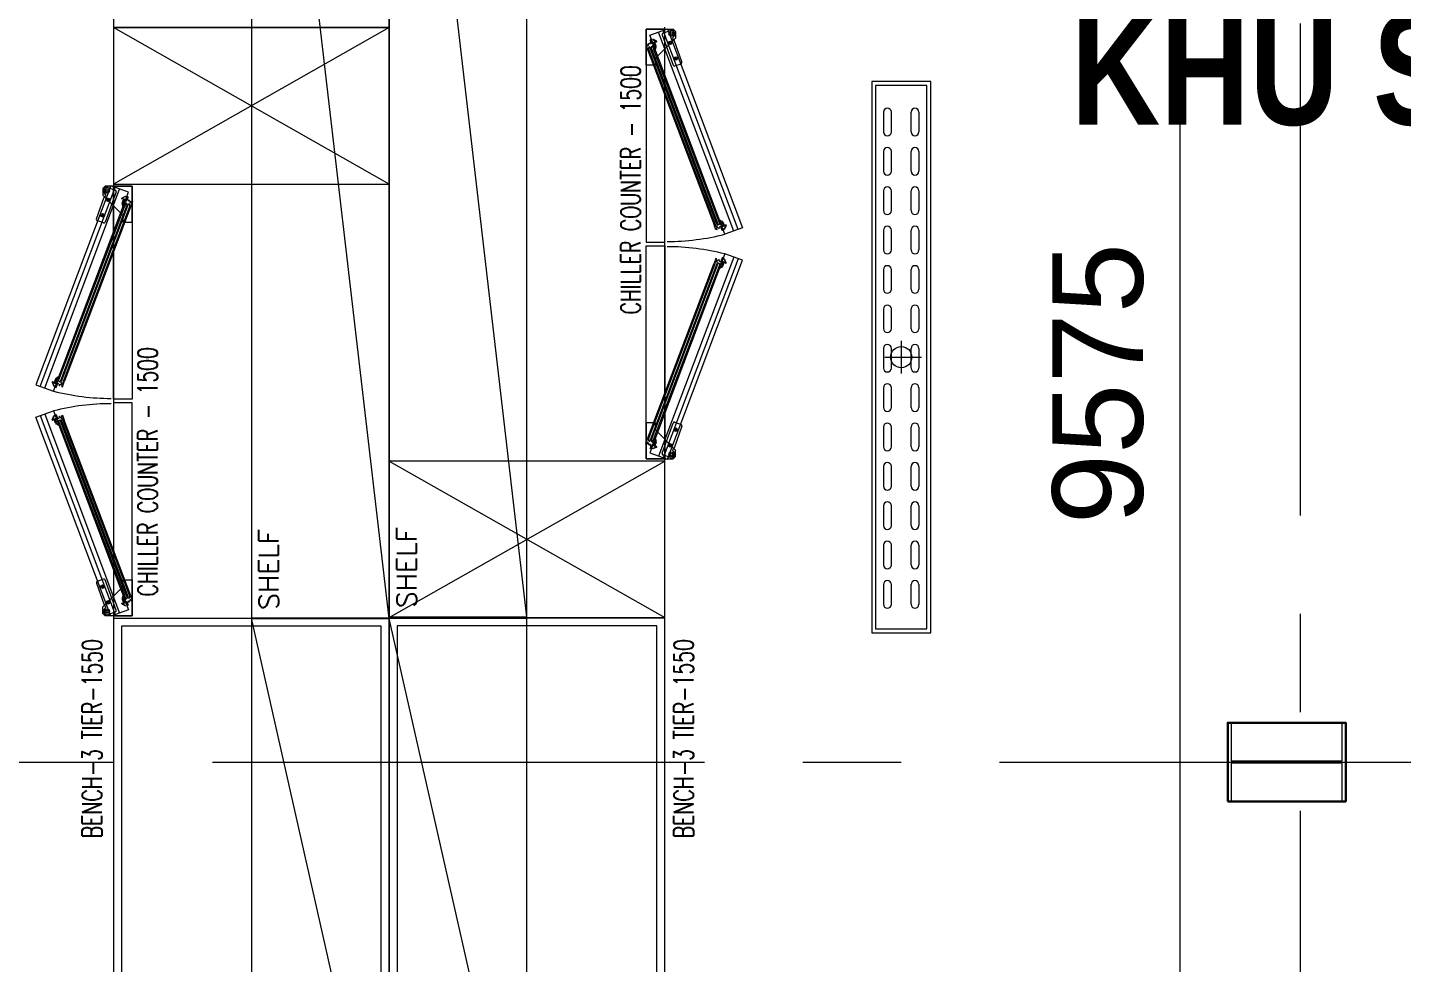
# Model space of a CAD drawing. Header units: millimetres. Extents: x 886808 to 1650903, y -1008069 to 230892.
# Drawn here: x 936720 to 940213, y -358661 to -356283 of the extents above; entities that cross this region are included whole.
import ezdxf

# ---------------------------------------------------------------- set-up
doc = ezdxf.new("R2010")
doc.units = ezdxf.units.MM
doc.linetypes.add('CENTER', pattern=[2, 1.25, -0.25, 0.25, -0.25])
doc.layers.get('0').update_dxf_attribs({"lineweight": 0})
for name, color, linetype, lineweight in [('8l NET TO', 8, 'Continuous', 9), ('A-GLAZ-CURT', 52, 'Continuous', 5), ('A-Wall', 113, 'Continuous', 30), ('A_Dim', 8, 'Continuous', 5), ('DS_Dim', 8, 'Continuous', 0), ('HACTH', 8, 'Continuous', 0), ('hatch', 250, 'Continuous', 0), ('I-FURN', 252, 'Continuous', 5), ('net vl', 33, 'Continuous', 5)]:
    doc.layers.add(name, color=color, linetype=linetype, lineweight=lineweight)
doc.styles.add('MtXpl_simplex8_shx', font='simplex8.shx')
doc.styles.add('Roof Fl type B$0$GHICHUTHUONG', font='arial.ttf', dxfattribs={"width": 0.8})
doc.styles.add('TIÊU ĐỀ', font='arial.ttf', dxfattribs={"height": 230})
doc.styles.add('{18b73a54-fa43-428c-adcb-c1c7bbdf2c84}', font='Simplex.shx')
doc.dimstyles.new('1-100', dxfattribs={"dimtxt": 230, "dimasz": 150, "dimexe": 150, "dimexo": 300, "dimgap": 90, "dimtad": 1, "dimdec": 0, "dimrnd": 5, "dimzin": 0, "dimtxsty": 'TIÊU ĐỀ', "dimblk": 'ARCHTICK', "dimcen": 100, "dimdle": 120, "dimclrd": 256, "dimclre": 256, "dimclrt": 2, "dimadec": 0, "dimazin": 0, "dimtfac": 1, "dimtdec": 0, "dimtix": 1, "dimtmove": 1, "dimatfit": 3, "dimldrblk": 'OPEN30', "dimfxl": 900, "dimtolj": 1, "dimtzin": 0, "dimlwd": 13, "dimlwe": 13, "dimarcsym": 1})

# ---------------------------------------------------------------- blocks, each defined once
blk = doc.blocks.new('TRUC KHU BEP')
at = {"layer": '8l NET TO', "color": 251, "linetype": 'CENTER', "ltscale": 1000, "true_color": 0x636466, "transparency": 33554636}
for p, q in [((5034.7, -4023.5), (5034.7, 41133.5)), ((-5729.4, 21350), (13215, 21350))]:
    blk.add_line(p, q, dxfattribs=at)
blk = doc.blocks.new('BO TRI BEP')
at = {"layer": 'net vl', "ltscale": 300, "transparency": 33554636, "insert": (5218.8, 23072.7), "char_height": 280.709, "width": 3476.932, "attachment_point": 5, "style": 'Roof Fl type B$0$GHICHUTHUONG'}
blk.add_mtext('{\\fArial|b1|i0|c0|p34;KHU SOẠN}', dxfattribs=at)
blk = doc.blocks.new('A$C26DD556D')
at = {"layer": 'hatch', "transparency": 33554636}
for p, q in [((4529.3, 15404.6), (4529.3, 12405.6)), ((4879.3, 12405.6), (4529.3, 15404.6)), ((4879.3, 12405.6), (4879.3, 15404.6)), ((3829.2, 15402.3), (3829.2, 13902.3)), ((4179.3, 15402.3), (4179.3, 12401.2)), ((4529.3, 12401.2), (4179.3, 15402.3)), ((4529.2, 13902.3), (4529.2, 15402.3)), ((4529.3, 12401.2), (4529.3, 15402.3)), ((3829.2, 13902.3), (4529.2, 13902.3)), ((4529.2, 13504.8), (3829.2, 13902.3)), ((4529.2, 13902.3), (3829.2, 13504.8)), ((3829.2, 13902.3), (3829.2, 12402.3)), ((4529.2, 13902.3), (3829.2, 13902.3)), ((4529.2, 12402.3), (4529.2, 13902.3)), ((4529.3, 13903.4), (4529.3, 12403.4)), ((5229.3, 12403.4), (5229.3, 13903.4)), ((5229.3, 13897.9), (5181.8, 13897.9)), ((5181.8, 13897.9), (5181.8, 13356.7)), ((5181.8, 13806.4), (5181.8, 13897.9)), ((5181.8, 13897.9), (5250.7, 13897.9)), ((5191.5, 13882.7), (5236.2, 13898.9)), ((5382, 13377.1), (5191.5, 13882.7)), ((5195.1, 13872.6), (5192.6, 13871)), ((5193.6, 13870.6), (5193.9, 13871.3)), ((5197.4, 13860.2), (5193.6, 13870.6)), ((5193.9, 13871.3), (5195.1, 13872.6)), ((5195.1, 13871.2), (5194.1, 13870.8)), ((5194.1, 13870.8), (5197.8, 13860.6)), ((5197.9, 13863.6), (5195.1, 13871.2)), ((5199, 13872.6), (5198.8, 13872.2)), ((5208.8, 13867.6), (5199, 13872.6)), ((5199.1, 13871.4), (5207.6, 13867.1)), ((5256.6, 13875.3), (5205.5, 13824.2)), ((5404.4, 13385.2), (5213.8, 13890.8)), ((5222.9, 13883.3), (5250.6, 13806.8)), ((5415.5, 13389.3), (5225, 13894.8)), ((5242.9, 13894.3), (5225, 13887.9)), ((5229.3, 13356.7), (5229.3, 13897.9)), ((5236.2, 13898.9), (5426.7, 13393.3)), ((5250.1, 13877.2), (5252.3, 13879.8)), ((5252.9, 13870.2), (5250.6, 13872.2)), ((5250.7, 13897.9), (5256.6, 13891.9)), ((5273, 13814.9), (5252.9, 13870.2)), ((5256.6, 13891.9), (5256.6, 13875.3)), ((5183.6, 13860.1), (5181.1, 13859.2)), ((5181.1, 13859.2), (5185.6, 13846.8)), ((5185.1, 13855.7), (5183.6, 13860.1)), ((5185.6, 13846.8), (5188, 13847.7)), ((5185.6, 13846.8), (5354.6, 13400.8)), ((5188, 13847.7), (5357, 13401.7)), ((5191, 13853.7), (5192.3, 13850.2)), ((5361.8, 13402.5), (5192.3, 13850.2)), ((5194.7, 13851.1), (5364.2, 13403.4)), ((5199.7, 13861), (5197.4, 13860.2)), ((5197.8, 13860.6), (5198.8, 13861)), ((5207.6, 13867.1), (5197.9, 13863.6)), ((5198.3, 13862.5), (5203, 13864.3)), ((5198.8, 13861), (5198.3, 13862.5)), ((5198.6, 13854.6), (5202, 13845.2)), ((5198.7, 13856.5), (5201, 13857.4)), ((5202.5, 13846.1), (5198.7, 13856.5)), ((5200.3, 13856.8), (5199.3, 13856.4)), ((5199.3, 13856.4), (5203, 13846.3)), ((5199.4, 13861.7), (5199.7, 13861)), ((5204.4, 13860.7), (5199.8, 13862.1)), ((5200.9, 13855.3), (5200.3, 13856.8)), ((5205.6, 13857), (5200.9, 13855.3)), ((5201, 13857.4), (5201.3, 13856.6)), ((5201.3, 13854.3), (5206, 13856)), ((5204, 13846.6), (5201.3, 13854.3)), ((5201.8, 13856.6), (5204.4, 13860.7)), ((5202, 13845.2), (5205, 13845.5)), ((5366, 13412.6), (5202, 13845.2)), ((5203.1, 13845.8), (5202.5, 13846.1)), ((5203, 13864.3), (5205.6, 13857)), ((5203, 13846.3), (5204, 13846.6)), ((5205, 13845.5), (5203.1, 13845.8)), ((5204, 13864.6), (5208.7, 13866.3)), ((5207.4, 13855.1), (5204, 13864.6)), ((5204.6, 13848.1), (5205, 13847)), ((5206.3, 13852.8), (5204.8, 13850.1)), ((5205, 13847), (5206, 13847.4)), ((5206, 13847.4), (5205.6, 13848.5)), ((5205.7, 13849.6), (5207.2, 13852.3)), ((5206, 13856), (5206.4, 13854.7)), ((5239.7, 13862.2), (5245.8, 13864.5)), ((5243.9, 13860.3), (5241.6, 13866.4)), ((5205.5, 13806.4), (5181.8, 13806.4)), ((5205.5, 13824.2), (5205.5, 13806.4)), ((5254.1, 13822.6), (5260.2, 13824.8)), ((5255.2, 13804.7), (5270.8, 13810.3)), ((5258.3, 13820.6), (5256, 13826.8)), ((5905, 13764.9), (5755, 13764.9)), ((5755, 13764.9), (5755, 12364.9)), ((5905, 12364.9), (5905, 13764.9)), ((5895, 13754.9), (5765, 13754.9)), ((5765, 13754.9), (5765, 12374.9)), ((5895, 12374.9), (5895, 13754.9)), ((5785, 13687.3), (5785, 13637.3)), ((5805, 13637.3), (5805, 13687.3)), ((5855, 13637.3), (5855, 13687.3)), ((5875, 13687.3), (5875, 13637.3)), ((5785, 13587.3), (5785, 13537.3)), ((5805, 13537.3), (5805, 13587.3)), ((5855, 13537.3), (5855, 13587.3)), ((5875, 13587.3), (5875, 13537.3)), ((3822.3, 13500.2), (3631.8, 12994.7)), ((3642.9, 12990.6), (3833.5, 13496.2)), ((3654.1, 12986.6), (3844.6, 13492.1)), ((3676.4, 12978.5), (3867, 13484)), ((3807.8, 13499.2), (3801.9, 13493.3)), ((3801.9, 13493.3), (3801.9, 13476.7)), ((3876.7, 13499.2), (3807.8, 13499.2)), ((3835.6, 13484.7), (3807.8, 13408.2)), ((3815.6, 13495.7), (3833.5, 13489.2)), ((3867, 13484), (3822.3, 13500.2)), ((3829.2, 13504.8), (4529.2, 13504.8)), ((3829.2, 12958.1), (3829.2, 13499.2)), ((3829.2, 13499.2), (3876.7, 13499.2)), ((3876.7, 13499.2), (3876.7, 12958.1)), ((3876.7, 13407.8), (3876.7, 13499.2)), ((5785, 13487.3), (5785, 13437.3)), ((5805, 13437.3), (5805, 13487.3)), ((5855, 13437.3), (5855, 13487.3)), ((5875, 13487.3), (5875, 13437.3)), ((3863.8, 13452.4), (3694.3, 13004.7)), ((3696.6, 13003.9), (3866.2, 13451.6)), ((3870.4, 13449.1), (3701.5, 13003.1)), ((3872.8, 13448.2), (3703.9, 13002.2)), ((3785.5, 13416.3), (3805.6, 13471.5)), ((3801.9, 13476.7), (3853, 13425.6)), ((3805.6, 13471.5), (3807.9, 13473.5)), ((3808.3, 13478.5), (3806.1, 13481.1)), ((3818.8, 13463.6), (3812.6, 13465.8)), ((3814.6, 13461.6), (3816.8, 13467.8)), ((3849.7, 13469), (3859.4, 13474)), ((3854.5, 13466), (3849.8, 13467.7)), ((3859.4, 13472.8), (3850.9, 13468.4)), ((3850.9, 13468.4), (3860.6, 13464.9)), ((3851.1, 13456.5), (3854.5, 13466)), ((3852.8, 13450.9), (3851.3, 13453.6)), ((3852.5, 13457.3), (3852.1, 13456.1)), ((3852.2, 13454.2), (3853.7, 13451.4)), ((3852.4, 13448.7), (3852.8, 13449.9)), ((3853.4, 13448.3), (3852.4, 13448.7)), ((3857.2, 13455.6), (3852.5, 13457.3)), ((3855.5, 13465.6), (3852.9, 13458.3)), ((3852.9, 13458.3), (3857.6, 13456.6)), ((3853.8, 13449.5), (3853.4, 13448.3)), ((3854.1, 13462), (3858.7, 13463.5)), ((3856.7, 13457.9), (3854.1, 13462)), ((3854.4, 13448), (3857.2, 13455.6)), ((3859.1, 13457.8), (3855.4, 13447.6)), ((3860.2, 13463.9), (3855.5, 13465.6)), ((3855.9, 13447.5), (3859.7, 13457.9)), ((3859.9, 13455.9), (3856.5, 13446.5)), ((3857.5, 13458.7), (3857.2, 13458)), ((3859.7, 13457.9), (3857.5, 13458.7)), ((3857.6, 13456.6), (3858.1, 13458.2)), ((3858.1, 13458.2), (3859.1, 13457.8)), ((3859.1, 13463.1), (3858.8, 13462.4)), ((3858.8, 13462.4), (3861, 13461.5)), ((3859.4, 13474), (3859.6, 13473.6)), ((3859.7, 13462.4), (3860.2, 13463.9)), ((3860.7, 13462), (3859.7, 13462.4)), ((3860.6, 13464.9), (3863.3, 13472.6)), ((3864.4, 13472.2), (3860.7, 13462)), ((3861, 13461.5), (3864.8, 13472)), ((3864.6, 13472.6), (3863.3, 13474)), ((3863.3, 13474), (3865.9, 13472.3)), ((3863.3, 13472.6), (3864.4, 13472.2)), ((3864.8, 13472), (3864.6, 13472.6)), ((3867.4, 13455.1), (3866.2, 13451.6)), ((3872.8, 13448.2), (3870.4, 13449.1)), ((3877.3, 13460.6), (3872.8, 13448.2)), ((3873.3, 13457.1), (3874.9, 13461.5)), ((3874.9, 13461.5), (3877.3, 13460.6)), ((3692.4, 13014), (3856.5, 13446.5)), ((3804.4, 13423.9), (3798.3, 13426.2)), ((3800.2, 13422), (3802.4, 13428.1)), ((3853, 13425.6), (3853, 13407.8)), ((3853.5, 13446.9), (3855.3, 13447.1)), ((3856.5, 13446.5), (3853.5, 13446.9)), ((3855.4, 13447.6), (3854.4, 13448)), ((3855.3, 13447.1), (3855.9, 13447.5)), ((5366, 13412.6), (5368.5, 13414.2)), ((5368.5, 13414.2), (5367.3, 13412.9)), ((5369.5, 13413.2), (5370.5, 13413.5)), ((5369.9, 13412), (5369.5, 13413.2)), ((5370.5, 13413.5), (5371, 13412.4)), ((3803.3, 13406), (3787.6, 13411.7)), ((3853, 13407.8), (3876.7, 13407.8)), ((5354.6, 13400.8), (5357, 13401.7)), ((5359, 13388.5), (5354.6, 13400.8)), ((5357, 13401.7), (5358.5, 13397.4)), ((5361.5, 13389.3), (5359, 13388.5)), ((5359.9, 13393.7), (5361.5, 13389.3)), ((5363.1, 13399), (5361.8, 13402.5)), ((5364.2, 13403.4), (5364.9, 13401.5)), ((5369.4, 13403.2), (5366, 13412.6)), ((5367.3, 13412.9), (5367, 13412.2)), ((5367, 13412.2), (5370.8, 13401.8)), ((5367.5, 13412.5), (5368.5, 13412.8)), ((5371.2, 13402.3), (5367.5, 13412.5)), ((5368.5, 13412.8), (5371.3, 13405.2)), ((5370.8, 13401.8), (5373.1, 13402.6)), ((5372.2, 13402.6), (5371.2, 13402.3)), ((5374.2, 13409.5), (5371.3, 13410.6)), ((5371.3, 13405.2), (5376, 13406.9)), ((5371.7, 13411.6), (5374.6, 13410.5)), ((5376.4, 13405.9), (5371.7, 13404.2)), ((5371.7, 13404.2), (5372.2, 13402.6)), ((5375.4, 13386.8), (5372, 13396.2)), ((5374.4, 13399), (5372.2, 13398.2)), ((5372.2, 13398.2), (5375.9, 13387.8)), ((5372.7, 13398.1), (5373.8, 13398.4)), ((5376.4, 13387.9), (5372.7, 13398.1)), ((5373.1, 13402.6), (5372.8, 13403.4)), ((5373.2, 13403.7), (5377.8, 13402.3)), ((5373.8, 13398.4), (5374.3, 13396.9)), ((5374.3, 13396.9), (5379, 13398.6)), ((5374.7, 13398.3), (5374.4, 13399)), ((5384.3, 13399.4), (5374.7, 13395.9)), ((5374.7, 13395.9), (5377.4, 13388.2)), ((5377.8, 13402.3), (5375.2, 13398.2)), ((5378.4, 13387.2), (5375.4, 13386.8)), ((5376, 13406.9), (5375.6, 13408.1)), ((5375.9, 13387.8), (5376.5, 13387.4)), ((5379, 13398.6), (5376.4, 13405.9)), ((5377.4, 13388.2), (5376.4, 13387.9)), ((5376.5, 13387.4), (5378.4, 13387.2)), ((5376.6, 13408.5), (5380, 13399)), ((5380, 13399), (5384.7, 13400.7)), ((5380.6, 13390.6), (5384.3, 13399.4)), ((5381.4, 13389.7), (5380.9, 13389.9)), ((5385.6, 13399.7), (5381.4, 13389.7)), ((5426.7, 13393.3), (5382, 13377.1)), ((5785, 13387.3), (5785, 13337.3)), ((5805, 13337.3), (5805, 13387.3)), ((5855, 13337.3), (5855, 13387.3)), ((5875, 13387.3), (5875, 13337.3)), ((5181.8, 13356.7), (5229.3, 13356.7)), ((5181.8, 12806.4), (5181.8, 13347.6)), ((5181.8, 13347.6), (5229.3, 13347.6)), ((5229.3, 13347.6), (5229.3, 12806.4)), ((5382, 13327.2), (5191.5, 12821.7)), ((5404.4, 13319.1), (5213.8, 12813.5)), ((5415.5, 13315), (5225, 12809.5)), ((5236.2, 12805.4), (5426.7, 13311)), ((5359, 13315.8), (5354.6, 13303.5)), ((5361.5, 13315), (5359, 13315.8)), ((5359.9, 13310.6), (5361.5, 13315)), ((5375.4, 13317.5), (5372, 13308.1)), ((5372.2, 13306.2), (5375.9, 13316.6)), ((5376.4, 13316.4), (5372.7, 13306.3)), ((5374.7, 13308.4), (5377.4, 13316.1)), ((5384.3, 13304.9), (5374.7, 13308.4)), ((5378.4, 13317.1), (5375.4, 13317.5)), ((5375.9, 13316.6), (5376.5, 13316.9)), ((5377.4, 13316.1), (5376.4, 13316.4)), ((5376.5, 13316.9), (5378.4, 13317.1)), ((5380.6, 13313.7), (5384.3, 13304.9)), ((5381.4, 13314.6), (5380.9, 13314.5)), ((5385.6, 13304.6), (5381.4, 13314.6)), ((5426.7, 13311), (5382, 13327.2)), ((5185.6, 12857.5), (5354.6, 13303.5)), ((5188, 12856.6), (5357, 13302.6)), ((5361.8, 13301.8), (5192.3, 12854.1)), ((5194.7, 12853.2), (5364.2, 13300.9)), ((5366, 13291.7), (5202, 12859.1)), ((5354.6, 13303.5), (5357, 13302.6)), ((5357, 13302.6), (5358.5, 13307)), ((5363.1, 13305.3), (5361.8, 13301.8)), ((5364.2, 13300.9), (5364.9, 13302.8)), ((5369.4, 13301.1), (5366, 13291.7)), ((5366, 13291.7), (5368.5, 13290.1)), ((5367, 13292.1), (5370.8, 13302.5)), ((5367.3, 13291.4), (5367, 13292.1)), ((5368.5, 13290.1), (5367.3, 13291.4)), ((5371.2, 13302), (5367.5, 13291.9)), ((5367.5, 13291.9), (5368.5, 13291.5)), ((5368.5, 13291.5), (5371.3, 13299.1)), ((5369.9, 13292.3), (5369.5, 13291.1)), ((5369.5, 13291.1), (5370.5, 13290.8)), ((5370.5, 13290.8), (5371, 13291.9)), ((5370.8, 13302.5), (5373.1, 13301.7)), ((5372.2, 13301.7), (5371.2, 13302)), ((5371.3, 13299.1), (5376, 13297.4)), ((5374.2, 13294.8), (5371.3, 13293.7)), ((5371.7, 13300.1), (5372.2, 13301.7)), ((5376.4, 13298.4), (5371.7, 13300.1)), ((5371.7, 13292.7), (5374.6, 13293.8)), ((5374.4, 13305.3), (5372.2, 13306.2)), ((5372.7, 13306.3), (5373.8, 13305.9)), ((5373.1, 13301.7), (5372.8, 13301)), ((5373.2, 13300.6), (5377.8, 13302)), ((5373.8, 13305.9), (5374.3, 13307.4)), ((5374.3, 13307.4), (5379, 13305.7)), ((5374.7, 13306.1), (5374.4, 13305.3)), ((5377.8, 13302), (5375.2, 13306.1)), ((5376, 13297.4), (5375.6, 13296.2)), ((5379, 13305.7), (5376.4, 13298.4)), ((5376.6, 13295.8), (5380, 13305.4)), ((5380, 13305.4), (5384.7, 13303.6)), ((5785, 13287.3), (5785, 13237.3)), ((5805, 13237.3), (5805, 13287.3)), ((5855, 13237.3), (5855, 13287.3)), ((5875, 13287.3), (5875, 13237.3)), ((5785, 13187.3), (5785, 13137.3)), ((5805, 13137.3), (5805, 13187.3)), ((5855, 13137.3), (5855, 13187.3)), ((5875, 13187.3), (5875, 13137.3)), ((5830, 13106.6), (5830, 13023.2)), ((5785, 13087.3), (5785, 13037.3)), ((5788.2, 13064.9), (5881.7, 13064.9)), ((5805, 13037.3), (5805, 13087.3)), ((5855, 13037.3), (5855, 13087.3)), ((5875, 13087.3), (5875, 13037.3)), ((3631.8, 12994.7), (3676.4, 12978.5)), ((3672.8, 13001.1), (3677.1, 12991)), ((3678.5, 13000.3), (3673.7, 13002)), ((3677.8, 12992), (3674.1, 13000.8)), ((3674.1, 13000.8), (3683.8, 12997.2)), ((3681.9, 13009.8), (3678.5, 13000.3)), ((3679.5, 13000), (3682.1, 13007.2)), ((3684.2, 12998.3), (3679.5, 13000)), ((3685.3, 13005.1), (3680.7, 13003.6)), ((3680.7, 13003.6), (3683.3, 12999.6)), ((3683.8, 12997.2), (3681, 12989.6)), ((3682, 12989.2), (3685.7, 12999.4)), ((3682.1, 13007.2), (3686.8, 13005.5)), ((3682.5, 13008.2), (3682.9, 13009.5)), ((3687.2, 13006.5), (3682.5, 13008.2)), ((3686.3, 12999.5), (3682.5, 12989.1)), ((3683.1, 12988.2), (3686.5, 12997.6)), ((3683.8, 12999.6), (3684.1, 13000.3)), ((3686.8, 13013), (3683.9, 13011.9)), ((3684.1, 13000.3), (3686.3, 12999.5)), ((3684.7, 12999.8), (3684.2, 12998.3)), ((3684.3, 13010.9), (3687.2, 13012)), ((3685.7, 12999.4), (3684.7, 12999.8)), ((3685.4, 13004), (3685.6, 13004.7)), ((3687.6, 13003.2), (3685.4, 13004)), ((3686.8, 13005.5), (3686.2, 13004)), ((3686.2, 13004), (3687.2, 13003.6)), ((3689.9, 13014.2), (3687.2, 13006.5)), ((3687.2, 13003.6), (3690.9, 13013.8)), ((3687.9, 13014.9), (3687.5, 13013.8)), ((3691.4, 13013.6), (3687.6, 13003.2)), ((3688.9, 13014.5), (3687.9, 13014.9)), ((3688.5, 13013.4), (3688.9, 13014.5)), ((3689, 13004.6), (3692.4, 13014)), ((3692.4, 13014), (3689.9, 13015.6)), ((3689.9, 13015.6), (3691.2, 13014.3)), ((3690.9, 13013.8), (3689.9, 13014.2)), ((3691.2, 13014.3), (3691.4, 13013.6)), ((3694.3, 13004.7), (3693.6, 13002.9)), ((3695.3, 13000.4), (3696.6, 13003.9)), ((3698.6, 12995.1), (3697, 12990.7)), ((3699.4, 12989.8), (3703.9, 13002.2)), ((3701.5, 13003.1), (3699.9, 12998.7)), ((3703.9, 13002.2), (3701.5, 13003.1)), ((3677.1, 12991), (3677.5, 12991.2)), ((3681.9, 12988.7), (3680.1, 12988.5)), ((3680.1, 12988.5), (3683.1, 12988.2)), ((3681, 12989.6), (3682, 12989.2)), ((3682.5, 12989.1), (3681.9, 12988.7)), ((3697, 12990.7), (3699.4, 12989.8)), ((5785, 12987.3), (5785, 12937.3)), ((5805, 12937.3), (5805, 12987.3)), ((5855, 12937.3), (5855, 12987.3)), ((5875, 12987.3), (5875, 12937.3)), ((3631.8, 12912.3), (3676.4, 12928.6)), ((3676.4, 12928.6), (3867, 12423)), ((3876.7, 12958.1), (3829.2, 12958.1)), ((3829.2, 12948.9), (3829.2, 12407.8)), ((3876.7, 12948.9), (3829.2, 12948.9)), ((3876.7, 12407.8), (3876.7, 12948.9)), ((3822.3, 12406.8), (3631.8, 12912.3)), ((3642.9, 12916.4), (3833.5, 12410.9)), ((3654.1, 12920.4), (3844.6, 12414.9)), ((3672.8, 12905.9), (3677.1, 12916)), ((3678.5, 12906.7), (3673.7, 12905)), ((3677.8, 12915), (3674.1, 12906.3)), ((3674.1, 12906.3), (3683.8, 12909.8)), ((3677.1, 12916), (3677.5, 12915.8)), ((3681.9, 12897.2), (3678.5, 12906.7)), ((3684.2, 12908.8), (3679.5, 12907.1)), ((3679.5, 12907.1), (3682.1, 12899.8)), ((3680.1, 12918.5), (3683.1, 12918.9)), ((3681.9, 12918.3), (3680.1, 12918.5)), ((3680.7, 12903.4), (3683.3, 12907.5)), ((3685.3, 12901.9), (3680.7, 12903.4)), ((3681, 12917.4), (3682, 12917.8)), ((3683.8, 12909.8), (3681, 12917.4)), ((3682.5, 12917.9), (3681.9, 12918.3)), ((3682, 12917.8), (3685.7, 12907.6)), ((3682.1, 12899.8), (3686.8, 12901.5)), ((3686.3, 12907.5), (3682.5, 12917.9)), ((3687.2, 12900.5), (3682.5, 12898.8)), ((3682.5, 12898.8), (3682.9, 12897.6)), ((3683.1, 12918.9), (3686.5, 12909.5)), ((3683.8, 12907.4), (3684.1, 12906.7)), ((3686.8, 12894), (3683.9, 12895.2)), ((3684.1, 12906.7), (3686.3, 12907.5)), ((3684.7, 12907.2), (3684.2, 12908.8)), ((3684.3, 12896.2), (3687.2, 12895)), ((3685.7, 12907.6), (3684.7, 12907.2)), ((3687.6, 12903.9), (3685.4, 12903)), ((3685.4, 12903), (3685.6, 12902.3)), ((3686.2, 12903), (3687.2, 12903.4)), ((3686.8, 12901.5), (3686.2, 12903)), ((3687.2, 12903.4), (3690.9, 12893.2)), ((3689.9, 12892.9), (3687.2, 12900.5)), ((3687.9, 12892.1), (3687.5, 12893.3)), ((3691.4, 12893.5), (3687.6, 12903.9)), ((3688.9, 12892.5), (3687.9, 12892.1)), ((3688.5, 12893.6), (3688.9, 12892.5)), ((3689, 12902.5), (3692.4, 12893.1)), ((3690.9, 12893.2), (3689.9, 12892.9)), ((3692.4, 12893.1), (3689.9, 12891.4)), ((3689.9, 12891.4), (3691.2, 12892.8)), ((3691.2, 12892.8), (3691.4, 12893.5)), ((3692.4, 12893.1), (3856.5, 12460.5)), ((3694.3, 12902.3), (3693.6, 12904.1)), ((3863.8, 12454.6), (3694.3, 12902.3)), ((3695.3, 12906.7), (3696.6, 12903.2)), ((3696.6, 12903.2), (3866.2, 12455.4)), ((3697, 12916.3), (3699.4, 12917.2)), ((3698.6, 12912), (3697, 12916.3)), ((3699.4, 12917.2), (3703.9, 12904.8)), ((3701.5, 12904), (3699.9, 12908.3)), ((3703.9, 12904.8), (3701.5, 12904)), ((3870.4, 12458), (3701.5, 12904)), ((3872.8, 12458.8), (3703.9, 12904.8)), ((5205.5, 12897.9), (5181.8, 12897.9)), ((5181.8, 12897.9), (5181.8, 12806.4)), ((5205.5, 12880.1), (5205.5, 12897.9)), ((5222.9, 12821), (5250.6, 12897.5)), ((5273, 12889.4), (5252.9, 12834.1)), ((5255.2, 12899.7), (5270.8, 12894)), ((5181.1, 12845.1), (5185.6, 12857.5)), ((5185.6, 12857.5), (5188, 12856.6)), ((5198.6, 12849.7), (5202, 12859.1)), ((5202.5, 12858.2), (5198.7, 12847.8)), ((5199.3, 12847.9), (5203, 12858.1)), ((5204, 12857.7), (5201.3, 12850.1)), ((5202, 12859.1), (5205, 12858.8)), ((5203.1, 12858.6), (5202.5, 12858.2)), ((5203, 12858.1), (5204, 12857.7)), ((5205, 12858.8), (5203.1, 12858.6)), ((5204.6, 12856.2), (5205, 12857.3)), ((5205, 12857.3), (5206, 12857)), ((5256.6, 12829), (5205.5, 12880.1)), ((5206, 12857), (5205.6, 12855.8)), ((5205.7, 12854.7), (5207.2, 12852)), ((5254.1, 12881.7), (5260.2, 12879.5)), ((5258.3, 12883.7), (5256, 12877.6)), ((5785, 12887.3), (5785, 12837.3)), ((5805, 12837.3), (5805, 12887.3)), ((5855, 12837.3), (5855, 12887.3)), ((5875, 12887.3), (5875, 12837.3)), ((5183.6, 12844.2), (5181.1, 12845.1)), ((5185.1, 12848.6), (5183.6, 12844.2)), ((5191, 12850.6), (5192.3, 12854.1)), ((5191.5, 12821.7), (5236.2, 12805.4)), ((5195.1, 12831.7), (5192.6, 12833.3)), ((5197.4, 12844.1), (5193.6, 12833.7)), ((5193.6, 12833.7), (5193.9, 12833)), ((5193.9, 12833), (5195.1, 12831.7)), ((5194.1, 12833.5), (5197.8, 12843.7)), ((5195.1, 12833.1), (5194.1, 12833.5)), ((5197.9, 12840.8), (5195.1, 12833.1)), ((5199.7, 12843.3), (5197.4, 12844.1)), ((5197.8, 12843.7), (5198.8, 12843.3)), ((5207.6, 12837.3), (5197.9, 12840.8)), ((5198.8, 12843.3), (5198.3, 12841.8)), ((5198.3, 12841.8), (5203, 12840.1)), ((5198.7, 12847.8), (5201, 12847)), ((5199, 12831.7), (5198.8, 12832.1)), ((5208.8, 12836.7), (5199, 12831.7)), ((5199.1, 12832.9), (5207.6, 12837.3)), ((5200.3, 12847.5), (5199.3, 12847.9)), ((5199.4, 12842.6), (5199.7, 12843.3)), ((5204.4, 12843.7), (5199.8, 12842.2)), ((5200.9, 12849), (5200.3, 12847.5)), ((5205.6, 12847.3), (5200.9, 12849)), ((5201, 12847), (5201.3, 12847.7)), ((5201.3, 12850.1), (5206, 12848.3)), ((5201.8, 12847.7), (5204.4, 12843.7)), ((5203, 12840.1), (5205.6, 12847.3)), ((5207.4, 12849.2), (5204, 12839.7)), ((5204, 12839.7), (5208.7, 12838)), ((5206.3, 12851.5), (5204.8, 12854.2)), ((5206, 12848.3), (5206.4, 12849.6)), ((5239.7, 12842.1), (5245.8, 12839.9)), ((5243.9, 12844), (5241.6, 12837.9)), ((5250.1, 12827.1), (5252.3, 12824.5)), ((5252.9, 12834.1), (5250.6, 12832.2)), ((5256.6, 12812.4), (5256.6, 12829)), ((4529.3, 12800.9), (5229.3, 12403.4)), ((4529.3, 12403.4), (5229.3, 12800.9)), ((5229.3, 12800.9), (4529.3, 12800.9)), ((5229.3, 12806.4), (5181.8, 12806.4)), ((5181.8, 12806.4), (5250.7, 12806.4)), ((5242.9, 12810), (5225, 12816.5)), ((5250.7, 12806.4), (5256.6, 12812.4)), ((5785, 12787.3), (5785, 12737.3)), ((5805, 12737.3), (5805, 12787.3)), ((5855, 12737.3), (5855, 12787.3)), ((5875, 12787.3), (5875, 12737.3)), ((5785, 12687.3), (5785, 12637.3)), ((5805, 12637.3), (5805, 12687.3)), ((5855, 12637.3), (5855, 12687.3)), ((5875, 12687.3), (5875, 12637.3)), ((5785, 12587.3), (5785, 12537.3)), ((5805, 12537.3), (5805, 12587.3)), ((5855, 12537.3), (5855, 12587.3)), ((5875, 12587.3), (5875, 12537.3)), ((3785.5, 12490.8), (3805.6, 12435.5)), ((3803.3, 12501), (3787.6, 12495.3)), ((3804.4, 12483.1), (3798.3, 12480.9)), ((3800.2, 12485.1), (3802.4, 12478.9)), ((3801.9, 12430.4), (3853, 12481.5)), ((3835.6, 12422.4), (3807.8, 12498.9)), ((3853, 12481.5), (3853, 12499.3)), ((3853, 12499.3), (3876.7, 12499.3)), ((3876.7, 12499.3), (3876.7, 12407.8)), ((5785, 12487.3), (5785, 12437.3)), ((5805, 12437.3), (5805, 12487.3)), ((5855, 12437.3), (5855, 12487.3)), ((5875, 12487.3), (5875, 12437.3)), ((3805.6, 12435.5), (3807.9, 12433.5)), ((3818.8, 12443.5), (3812.6, 12441.2)), ((3814.6, 12445.4), (3816.8, 12439.3)), ((3849.7, 12438), (3859.4, 12433.1)), ((3854.5, 12441.1), (3849.8, 12439.3)), ((3850.9, 12438.6), (3860.6, 12442.1)), ((3859.4, 12434.3), (3850.9, 12438.6)), ((3851.1, 12450.6), (3854.5, 12441.1)), ((3852.8, 12456.1), (3851.3, 12453.4)), ((3852.5, 12449.7), (3852.1, 12450.9)), ((3852.2, 12452.9), (3853.7, 12455.6)), ((3853.4, 12458.7), (3852.4, 12458.3)), ((3852.4, 12458.3), (3852.8, 12457.2)), ((3857.2, 12451.4), (3852.5, 12449.7)), ((3852.9, 12448.7), (3857.6, 12450.4)), ((3855.5, 12441.4), (3852.9, 12448.7)), ((3853.8, 12457.5), (3853.4, 12458.7)), ((3856.5, 12460.5), (3853.5, 12460.1)), ((3853.5, 12460.1), (3855.3, 12459.9)), ((3856.7, 12449.1), (3854.1, 12445)), ((3854.1, 12445), (3858.7, 12443.6)), ((3855.4, 12459.4), (3854.4, 12459.1)), ((3854.4, 12459.1), (3857.2, 12451.4)), ((3855.3, 12459.9), (3855.9, 12459.5)), ((3859.1, 12449.2), (3855.4, 12459.4)), ((3860.2, 12443.1), (3855.5, 12441.4)), ((3855.9, 12459.5), (3859.7, 12449.1)), ((3859.9, 12451.1), (3856.5, 12460.5)), ((3857.5, 12448.3), (3857.2, 12449)), ((3859.7, 12449.1), (3857.5, 12448.3)), ((3857.6, 12450.4), (3858.1, 12448.9)), ((3858.1, 12448.9), (3859.1, 12449.2)), ((3858.8, 12444.7), (3861, 12445.5)), ((3859.1, 12443.9), (3858.8, 12444.7)), ((3860.7, 12445), (3859.7, 12444.7)), ((3859.7, 12444.7), (3860.2, 12443.1)), ((3860.6, 12442.1), (3863.3, 12434.5)), ((3864.4, 12434.9), (3860.7, 12445)), ((3861, 12445.5), (3864.8, 12435.1)), ((3867.4, 12451.9), (3866.2, 12455.4)), ((3872.8, 12458.8), (3870.4, 12458)), ((3877.3, 12446.5), (3872.8, 12458.8)), ((3873.3, 12449.9), (3874.9, 12445.6)), ((3874.9, 12445.6), (3877.3, 12446.5)), ((3801.9, 12413.7), (3801.9, 12430.4)), ((3807.8, 12407.8), (3801.9, 12413.7)), ((3808.3, 12428.5), (3806.1, 12425.9)), ((3876.7, 12407.8), (3807.8, 12407.8)), ((3815.6, 12411.3), (3833.5, 12417.8)), ((3867, 12423), (3822.3, 12406.8)), ((3829.2, 12407.8), (3876.7, 12407.8)), ((3829.2, 12402.3), (4529.2, 12402.3)), ((3859.4, 12433.1), (3859.6, 12433.5)), ((3863.3, 12434.5), (3864.4, 12434.9)), ((3863.3, 12433.1), (3865.9, 12434.7)), ((3864.6, 12434.4), (3863.3, 12433.1)), ((3864.8, 12435.1), (3864.6, 12434.4)), ((4529.2, 12402.3), (4179.2, 12402.3)), ((4179.2, 12402.3), (4179.2, 10852.3)), ((4529.2, 10852.3), (4179.2, 12402.3)), ((4179.3, 12401.2), (4529.3, 12401.2)), ((4529.2, 10852.3), (4529.2, 12402.3)), ((4529.3, 12405.6), (4879.3, 12405.6)), ((4529.3, 12403.4), (5229.3, 12403.4)), ((4879.3, 12401.2), (4529.3, 12401.2)), ((4529.3, 12401.2), (4529.3, 10853.6)), ((4879.3, 10853.6), (4529.3, 12401.2)), ((4879.3, 10853.6), (4879.3, 12401.2)), ((5765, 12374.9), (5895, 12374.9)), ((5755, 12364.9), (5905, 12364.9))]:
    blk.add_line(p, q, dxfattribs=at)
at = {"layer": 'hatch', "transparency": 33554636, "extrusion": (0, 0, -1)}
for p, q in [((4529.2, 12401.2), (3829.2, 12401.2)), ((3829.2, 12401.2), (3829.2, 10851.4)), ((4529.2, 10851.4), (4529.2, 12401.2)), ((5229.3, 12402.2), (4529.3, 12402.2)), ((4529.3, 12402.2), (4529.3, 10852.4)), ((5229.3, 10852.4), (5229.3, 12402.2)), ((4509.2, 12381.2), (3849.2, 12381.2)), ((3849.2, 12381.2), (3849.2, 10871.4)), ((4509.2, 10871.4), (4509.2, 12381.2)), ((5209.3, 12382.2), (4549.3, 12382.2)), ((4549.3, 12382.2), (4549.3, 10872.4)), ((5209.3, 10872.4), (5209.3, 12382.2))]:
    blk.add_line(p, q, dxfattribs=at)
at = {"layer": 'hatch', "transparency": 33554636}
for centre, radius in [((5242.7, 13863.3), 4.45), ((5245.9, 13886), 5.94), ((5245.9, 13886), 2.97), ((5257.1, 13823.7), 4.45), ((3812.6, 13487.3), 5.94), ((3812.6, 13487.3), 2.97), ((3815.7, 13464.7), 4.45), ((3801.3, 13425.1), 4.45), ((5830, 13064.9), 27), ((5257.1, 12880.6), 4.45), ((5242.7, 12841), 4.45), ((5245.9, 12818.3), 5.94), ((5245.9, 12818.3), 2.97), ((3801.3, 12482), 4.45), ((3815.7, 12442.3), 4.45), ((3812.6, 12419.7), 5.94), ((3812.6, 12419.7), 2.97)]:
    blk.add_circle(centre, radius, dxfattribs=at)
for centre, radius, start, end in [((5186, 13866.1), 8.21, 311.3552, 36.6128), ((5199.4, 13871.9), 0.594, 152.8829, 242.8829), ((5208.4, 13867), 0.713, 289.9522, 62.8829), ((5226.2, 13884.5), 3.56, 109.9522, 199.9522), ((5245.9, 13886), 8.91, 316.068, 109.9522), ((5252.9, 13874.9), 3.56, 139.9522, 229.9522), ((5184, 13860.1), 4.53, 284.8188, 10.0764), ((5192.8, 13849.1), 4.97, 110.9543, 196.212), ((5189.9, 13860.4), 1.58, 341.8767, 161.8767), ((5193.5, 13850.7), 1.25, 199.9522, 19.9522), ((5198.5, 13850.7), 3.87, 89.1891, 174.4468), ((5199.7, 13861.8), 0.297, 72.2942, 199.9522), ((5201.6, 13856.7), 0.297, 199.9522, 327.6101), ((5206.9, 13848.9), 2.38, 151.356, 199.9522), ((5206.9, 13848.9), 1.31, 151.356, 199.9522), ((5204.2, 13853.9), 2.38, 331.356, 19.9522), ((5204.2, 13853.9), 3.45, 331.356, 19.9522), ((5254, 13808), 3.56, 199.9522, 289.9522), ((5269.6, 13813.7), 3.56, 289.9522, 19.9522), ((5795, 13687.3), 10, 0, 180), ((5865, 13687.3), 10, 0, 180), ((5795, 13637.3), 10, 180, 0), ((5865, 13637.3), 10, 180, 0), ((5795, 13587.3), 10, 0, 180), ((5865, 13587.3), 10, 0, 180), ((5795, 13537.3), 10, 180, 0), ((5865, 13537.3), 10, 180, 0), ((3812.6, 13487.3), 8.91, 70.0478, 223.932), ((3832.3, 13485.9), 3.56, 340.0478, 70.0478), ((5795, 13487.3), 10, 0, 180), ((5865, 13487.3), 10, 0, 180), ((3805.6, 13476.2), 3.56, 310.0478, 40.0478), ((3850, 13468.4), 0.713, 117.1171, 250.0478), ((3854.3, 13455.3), 3.45, 160.0478, 208.644), ((3854.3, 13455.3), 2.38, 160.0478, 208.644), ((3851.6, 13450.3), 1.31, 340.0478, 28.644), ((3851.6, 13450.3), 2.38, 340.0478, 28.644), ((3856.9, 13458.1), 0.297, 212.3899, 340.0478), ((3858.8, 13463.2), 0.297, 340.0478, 107.7058), ((3859.1, 13473.3), 0.594, 297.1171, 27.1171), ((3860, 13452.1), 3.87, 5.5532, 90.8109), ((3865, 13452), 1.25, 160.0478, 340.0478), ((3872.4, 13467.4), 8.21, 143.3872, 228.6448), ((3868.5, 13461.8), 1.58, 18.1233, 198.1233), ((3865.7, 13450.5), 4.97, 343.788, 69.0457), ((3874.5, 13461.5), 4.53, 169.9236, 255.1812), ((3788.8, 13415.1), 3.56, 160.0478, 250.0478), ((5795, 13437.3), 10, 180, 0), ((5865, 13437.3), 10, 180, 0), ((3804.5, 13409.4), 3.56, 250.0478, 340.0478), ((5359.9, 13400.7), 3.6, 247.3233, 332.581), ((5361.8, 13389.6), 4.53, 29.8279, 115.0856), ((5363, 13403), 1.25, 19.9522, 199.9522), ((5366.2, 13404.9), 3.6, 247.3233, 332.581), ((5366.6, 13393.2), 1.58, 238.0276, 58.0276), ((5370.6, 13392.9), 3.6, 67.3233, 152.581), ((5372.2, 13412.8), 2.38, 199.9522, 248.5484), ((5372.2, 13412.8), 1.31, 199.9522, 248.5484), ((5373.1, 13403.5), 0.297, 72.2942, 199.9522), ((5373.3, 13407.3), 2.38, 19.9522, 68.5484), ((5373.3, 13407.3), 3.45, 19.9522, 68.5484), ((5375, 13398.4), 0.297, 199.9522, 327.6101), ((5381.2, 13390.4), 0.594, 157.0214, 247.0214), ((5385, 13400), 0.713, 337.0214, 109.9522), ((5795, 13387.3), 10, 0, 180), ((5865, 13387.3), 10, 0, 180), ((5235.1, 13957.4), 598.6, 270.0093, 284.206), ((5235.1, 12746.9), 598.6, 75.794, 89.9907), ((5361.8, 13314.7), 4.53, 244.9144, 330.1721), ((5366.6, 13311.1), 1.58, 301.9724, 121.9724), ((5370.6, 13311.4), 3.6, 207.419, 292.6767), ((5381.2, 13313.9), 0.594, 112.9786, 202.9786), ((5795, 13337.3), 10, 180, 0), ((5865, 13337.3), 10, 180, 0), ((5359.9, 13303.6), 3.6, 27.419, 112.6767), ((5363, 13301.4), 1.25, 160.0478, 340.0478), ((5366.2, 13299.5), 3.6, 27.419, 112.6767), ((5372.2, 13291.5), 2.38, 111.4516, 160.0478), ((5372.2, 13291.5), 1.31, 111.4516, 160.0478), ((5373.1, 13300.9), 0.297, 160.0478, 287.7058), ((5373.3, 13297), 2.38, 291.4516, 340.0478), ((5373.3, 13297), 3.45, 291.4516, 340.0478), ((5375, 13306), 0.297, 32.3899, 160.0478), ((5385, 13304.3), 0.713, 250.0478, 22.9786), ((5795, 13287.3), 10, 0, 180), ((5865, 13287.3), 10, 0, 180), ((5795, 13237.3), 10, 180, 0), ((5865, 13237.3), 10, 180, 0), ((5795, 13187.3), 10, 0, 180), ((5865, 13187.3), 10, 0, 180), ((5795, 13137.3), 10, 180, 0), ((5865, 13137.3), 10, 180, 0), ((5795, 13087.3), 10, 0, 180), ((5865, 13087.3), 10, 0, 180), ((5795, 13037.3), 10, 180, 0), ((5865, 13037.3), 10, 180, 0), ((3673.5, 13001.4), 0.713, 70.0478, 202.9786), ((3685.1, 13008.7), 3.45, 111.4516, 160.0478), ((3685.1, 13008.7), 2.38, 111.4516, 160.0478), ((3683.5, 12999.7), 0.297, 212.3899, 340.0478), ((3685.4, 13004.8), 0.297, 340.0478, 107.7058), ((3687.9, 12994.2), 3.6, 27.419, 112.6767), ((3686.3, 13014.2), 1.31, 291.4516, 340.0478), ((3686.3, 13014.2), 2.38, 291.4516, 340.0478), ((3692.2, 13006.2), 3.6, 207.419, 292.6767), ((3691.9, 12994.6), 1.58, 121.9724, 301.9724), ((3696.7, 12991), 4.53, 64.9144, 150.1721), ((3695.4, 13004.3), 1.25, 340.0478, 160.0478), ((3698.5, 13002), 3.6, 207.419, 292.6767), ((5795, 12987.3), 10, 0, 180), ((5865, 12987.3), 10, 0, 180), ((3823.4, 13558.8), 598.6, 255.794, 269.9907), ((3677.3, 12991.8), 0.594, 292.9786, 22.9786), ((3823.4, 12348.2), 598.6, 90.0093, 104.206), ((5795, 12937.3), 10, 180, 0), ((5865, 12937.3), 10, 180, 0), ((3673.5, 12905.7), 0.713, 157.0214, 289.9522), ((3677.3, 12915.3), 0.594, 337.0214, 67.0214), ((3685.1, 12898.4), 3.45, 199.9522, 248.5484), ((3685.1, 12898.4), 2.38, 199.9522, 248.5484), ((3683.5, 12907.3), 0.297, 19.9522, 147.6101), ((3685.4, 12902.2), 0.297, 252.2942, 19.9522), ((3687.9, 12912.8), 3.6, 247.3233, 332.581), ((3686.3, 12892.8), 1.31, 19.9522, 68.5484), ((3686.3, 12892.8), 2.38, 19.9522, 68.5484), ((3692.2, 12900.8), 3.6, 67.3233, 152.581), ((3691.9, 12912.5), 1.58, 58.0276, 238.0276), ((3696.7, 12916.1), 4.53, 209.8279, 295.0856), ((3695.4, 12902.7), 1.25, 199.9522, 19.9522), ((3698.5, 12905), 3.6, 67.3233, 152.581), ((5254, 12896.3), 3.56, 70.0478, 160.0478), ((5269.6, 12890.6), 3.56, 340.0478, 70.0478), ((5795, 12887.3), 10, 0, 180), ((5865, 12887.3), 10, 0, 180), ((5192.8, 12855.2), 4.97, 163.788, 249.0457), ((5193.5, 12853.7), 1.25, 340.0478, 160.0478), ((5206.9, 12855.4), 2.38, 160.0478, 208.644), ((5206.9, 12855.4), 1.31, 160.0478, 208.644), ((5184, 12844.2), 4.53, 349.9236, 75.1812), ((5189.9, 12843.9), 1.58, 198.1233, 18.1233), ((5186, 12838.2), 8.21, 323.3872, 48.6448), ((5198.5, 12853.6), 3.87, 185.5532, 270.8109), ((5199.4, 12832.4), 0.594, 117.1171, 207.1171), ((5199.7, 12842.5), 0.297, 160.0478, 287.7058), ((5201.6, 12847.6), 0.297, 32.3899, 160.0478), ((5204.2, 12850.4), 2.38, 340.0478, 28.644), ((5204.2, 12850.4), 3.45, 340.0478, 28.644), ((5208.4, 12837.3), 0.713, 297.1171, 70.0478), ((5226.2, 12819.8), 3.56, 160.0478, 250.0478), ((5245.9, 12818.3), 8.91, 250.0478, 43.932), ((5252.9, 12829.4), 3.56, 130.0478, 220.0478), ((5795, 12837.3), 10, 180, 0), ((5865, 12837.3), 10, 180, 0), ((5795, 12787.3), 10, 0, 180), ((5865, 12787.3), 10, 0, 180), ((5795, 12737.3), 10, 180, 0), ((5865, 12737.3), 10, 180, 0), ((5795, 12687.3), 10, 0, 180), ((5865, 12687.3), 10, 0, 180), ((5795, 12637.3), 10, 180, 0), ((5865, 12637.3), 10, 180, 0), ((5795, 12587.3), 10, 0, 180), ((5865, 12587.3), 10, 0, 180), ((5795, 12537.3), 10, 180, 0), ((5865, 12537.3), 10, 180, 0), ((3788.8, 12492), 3.56, 109.9522, 199.9522), ((3804.5, 12497.7), 3.56, 19.9522, 109.9522), ((5795, 12487.3), 10, 0, 180), ((5865, 12487.3), 10, 0, 180), ((3850, 12438.7), 0.713, 109.9522, 242.8829), ((3854.3, 12451.7), 3.45, 151.356, 199.9522), ((3854.3, 12451.7), 2.38, 151.356, 199.9522), ((3851.6, 12456.7), 1.31, 331.356, 19.9522), ((3851.6, 12456.7), 2.38, 331.356, 19.9522), ((3856.9, 12448.9), 0.297, 19.9522, 147.6101), ((3858.8, 12443.8), 0.297, 252.2942, 19.9522), ((3860, 12455), 3.87, 269.1891, 354.4468), ((3865, 12455), 1.25, 19.9522, 199.9522), ((3872.4, 12439.6), 8.21, 131.3552, 216.6128), ((3868.5, 12445.3), 1.58, 161.8767, 341.8767), ((3865.7, 12456.6), 4.97, 290.9543, 16.212), ((3874.5, 12445.6), 4.53, 104.8188, 190.0764), ((5795, 12437.3), 10, 180, 0), ((5865, 12437.3), 10, 180, 0), ((3812.6, 12419.7), 8.91, 136.068, 289.9522), ((3805.6, 12430.8), 3.56, 319.9522, 49.9522), ((3832.3, 12421.2), 3.56, 289.9522, 19.9522), ((3859.1, 12433.8), 0.594, 332.8829, 62.8829)]:
    blk.add_arc(centre, radius, start, end, dxfattribs=at)
at = {"layer": 'hatch', "transparency": 33554636, "style": 'MtXpl_simplex8_shx', "width": 0.7}
for s, p in [('CHILLER COUNTER - 1500', (5167.9, 13173.5)), ('CHILLER COUNTER - 1500', (3940.5, 12457.3)), ('BENCH-3 TIER-1550', (3799.6, 11843.1)), ('BENCH-3 TIER-1550', (5302.2, 11843.1))]:
    blk.add_text(s, height=50, rotation=90, dxfattribs=at).set_placement(p)
at = {"layer": 'hatch', "transparency": 33554636, "style": '{18b73a54-fa43-428c-adcb-c1c7bbdf2c84}'}
for p in [(4248.4, 12423), (4598.4, 12427.4)]:
    blk.add_text('SHELF', height=50, rotation=90, dxfattribs=at).set_placement(p)
blk = doc.blocks.new('_ArchTick')
at = {"color": 0, "linetype": 'ByBlock', "const_width": 0.15}
blk.add_lwpolyline([(-0.5, -0.5), (0.5, 0.5)], dxfattribs=at)
blk = doc.blocks.new('*D1124')
at = {"layer": 'A_Dim', "lineweight": 13, "transparency": 16777216}
for p, q in [((939647, -352279.2), (939647, -362096.5)), ((939531, -352399.2), (939797, -352399.2)), ((939508.1, -361976.5), (939797, -361976.5))]:
    blk.add_line(p, q, dxfattribs=at)
at = {"layer": 'Defpoints', "color": 0, "transparency": 16777216}
for p in [(939231, -352399.2), (939208.1, -361976.5), (939647, -361976.5)]:
    blk.add_point(p, dxfattribs=at)
at = {"layer": 'A_Dim', "lineweight": 13, "transparency": 16777216, "xscale": 150, "yscale": 150, "zscale": 150}
for p, rotation in [((939647, -352399.2), 90), ((939647, -361976.5), 270)]:
    blk.add_blockref('_ArchTick', p, dxfattribs=dict(at, rotation=rotation))
at = {"layer": 'A_Dim', "color": 2, "transparency": 16777216, "insert": (939439.6, -357187.8), "char_height": 230, "attachment_point": 5, "rotation": 90, "style": 'TIÊU ĐỀ'}
blk.add_mtext('\\A1;9575', dxfattribs=at)
blk = doc.blocks.new('_Open30')
at = {"color": 0, "linetype": 'ByBlock', "lineweight": -2}
for p, q in [((-1, 0.268), (0, 0)), ((0, 0), (-1, -0.268)), ((0, 0), (-1, 0))]:
    blk.add_line(p, q, dxfattribs=at)
blk = doc.blocks.new('cc')
at = {"layer": 'A-GLAZ-CURT', "transparency": 33554636}
blk.add_lwpolyline([(222569.3, 39756), (222287.3, 39756), (222287.3, 39659), (222278.3, 39659), (222278.3, 39859), (222287.3, 39859), (222287.3, 39762), (222569.3, 39762), (222569.3, 39859), (222578.3, 39859), (222578.3, 39659), (222569.3, 39659)], close=True, dxfattribs=at)
at = {"layer": 'A-Wall', "transparency": 33554636}
blk.add_lwpolyline([(222278.3, 39659), (222578.3, 39659), (222578.3, 39859), (222278.3, 39859)], close=True, dxfattribs=at)

msp = doc.modelspace()

# ---------------------------------------------------------------- block references
at = {"transparency": 33554636}
msp.add_blockref('TRUC KHU BEP', (934918.6, -379499.2), dxfattribs=at)
at = {"layer": 'DS_Dim', "transparency": 33554636}
msp.add_blockref('cc', (717490.3, -397908.2), dxfattribs=at)
at = {"layer": 'HACTH', "color": 252, "lineweight": -2, "true_color": 0x939598, "transparency": 33554636}
msp.add_blockref('BO TRI BEP', (934988.6, -379499.2), dxfattribs=at)
at = {"layer": 'I-FURN', "transparency": 33554636}
msp.add_blockref('A$C26DD556D', (933109.1, -370185.5), dxfattribs=at)

# ---------------------------------------------------------------- dimensions: what is measured, and where the dimension line sits
at = {"layer": 'A_Dim'}
dim = msp.add_linear_dim(base=(939647, -361976.5), p1=(939231, -352399.2), p2=(939208.1, -361976.5), angle=90, dimstyle='1-100', dxfattribs=at)
dim.commit()
dim.dimension.update_dxf_attribs({"geometry": '*D1124', "text_midpoint": (939439.6, -357187.8)})

doc.saveas('drawing.dxf')
